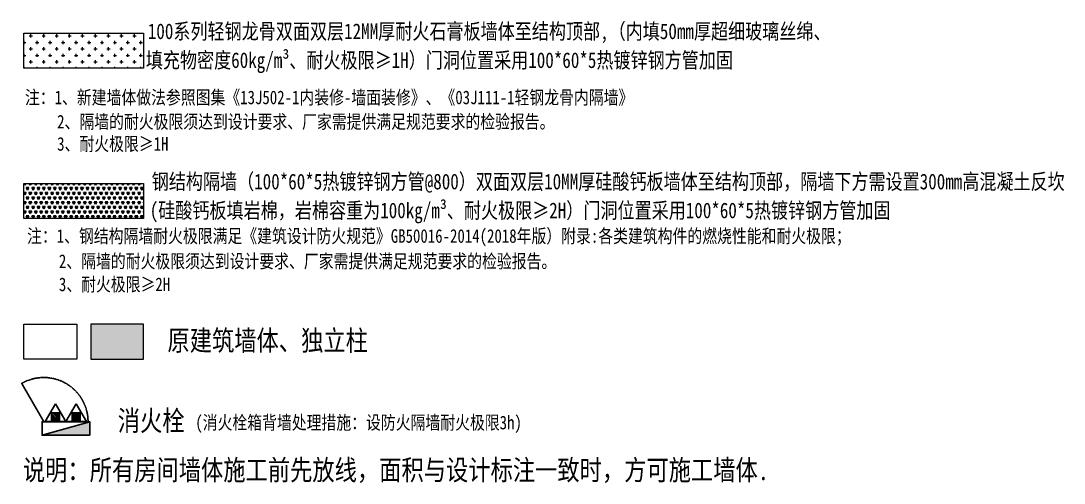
# Model space of a CAD drawing. Header units: millimetres. Extents: x 33621 to 401573, y -91663 to 133135.
# Drawn here: x 116807 to 144219, y 8508 to 20667 of the extents above; entities that cross this region are included whole.
import ezdxf

# ---------------------------------------------------------------- set-up
doc = ezdxf.new("R2010")
doc.units = ezdxf.units.MM
doc.header["$LTSCALE"] = 10
doc.linetypes.add('-w5', pattern=[5.8, 5, -0.8])
doc.linetypes.add('CONTINOUS', pattern=[0])
for name, color, linetype in [('HATCH【填充】', 253, 'Continuous'), ('P-消火栓', 253, 'Continuous'), ('S-灭火器', 253, 'Continuous'), ('消火栓', 253, 'Continuous')]:
    doc.layers.add(name, color=color, linetype=linetype)
for name, color, linetype, lineweight in [('HAT【填充】', 253, 'Continuous', 0), ('PUB_HATCH', 253, 'Continuous', 0), ('TXT【平面空间文字】', 253, 'Continuous', 0), ('WALL', 253, 'Continuous', 0)]:
    doc.layers.add(name, color=color, linetype=linetype, lineweight=lineweight)
doc.styles.add('文字', font='')
doc.styles.get('文字').set_extended_font_data('SimSun')
pattern_1 = [(225, (32146156.958, 37058876.88), (19.887378221, -19.887378221), [])]

# ---------------------------------------------------------------- blocks, each defined once
blk = doc.blocks.new('mhq')
at = {"layer": 'S-灭火器'}
h = blk.add_hatch(dxfattribs=at)
h.set_pattern_fill('ANSI31', color=256, scale=225, angle=180, style=0)
h.set_pattern_definition(pattern_1)
h.paths.add_polyline_path([(1175859, -255479), (1176054, -255479), (1176054, -255284), (1175859, -255284)])
h = blk.add_hatch(dxfattribs=at)
h.set_pattern_fill('ANSI31', color=256, scale=225, angle=180, style=0)
h.set_pattern_definition(pattern_1)
h.paths.add_polyline_path([(1176560, -255479), (1176365, -255479), (1176365, -255284), (1176560, -255284)])
for p, q in [((1175703, -255263), (1175956, -255701)), ((1176210, -255263), (1175703, -255263)), ((1175859, -255479), (1175859, -255284)), ((1176054, -255284), (1175859, -255284)), ((1176210, -255263), (1175956, -255701)), ((1176054, -255479), (1176054, -255284)), ((1176210, -255263), (1176463, -255701)), ((1176210, -255263), (1176716, -255263)), ((1176365, -255284), (1176560, -255284)), ((1176365, -255479), (1176365, -255284)), ((1176716, -255263), (1176463, -255701)), ((1176560, -255479), (1176560, -255284)), ((1176054, -255479), (1175859, -255479)), ((1176365, -255479), (1176560, -255479))]:
    blk.add_line(p, q, dxfattribs=at)
blk = doc.blocks.new('*U341')
at = {"layer": '消火栓', "color": 0, "linetype": 'CONTINOUS', "ltscale": 10}
blk.add_line((350, -80), (-350, 120), dxfattribs=at)
at = {"layer": '消火栓', "color": 7, "linetype": 'CONTINOUS', "ltscale": 10, "const_width": 25}
blk.add_lwpolyline([(325, 120), (650, 683)], dxfattribs=at)
at = {"layer": '消火栓', "color": 0, "linetype": 'CONTINOUS', "ltscale": 10}
blk.add_lwpolyline([(-350, -80), (350, -80), (350, 120), (-350, 120)], close=True, dxfattribs=at)
at = {"layer": '消火栓', "color": 8, "linetype": '-w5', "ltscale": 0.5}
blk.add_arc((325, 120), 650, 60, 180, dxfattribs=at)
at = {"layer": '消火栓', "color": 0, "linetype": 'CONTINOUS', "ltscale": 10}
blk.add_solid([(350, -80), (-350, 120), (-350, -80)], dxfattribs=at)
at = {"layer": '消火栓', "xscale": 0.6000000000000039, "yscale": 0.6000000000000039, "zscale": 0.6000000000000039, "rotation": 179.9972730469734}
blk.add_blockref('mhq', (705718, -153071), dxfattribs=at)

msp = doc.modelspace()

# ---------------------------------------------------------------- hatches: boundary and pattern name
at = {"layer": 'HATCH【填充】'}
h = msp.add_hatch(dxfattribs=at)
h.set_pattern_fill('TRIANG', color=4, scale=15)
h.set_pattern_definition([(60, (-6742873.56, -224814.88), (-71.4374999, 123.7333795), [71.4375, -71.4375]), (120, (-6742873.56, -224814.88), (-142.8749999, 8e-08), [71.4375, -71.4375]), (0, (-6742909.28, -224753.01), (71.4375, 123.7333794), [71.4375, -71.4375])])
h.paths.add_polyline_path([(116887.8, 15472), (116887.8, 16388.7), (120029.8, 16388.7), (120029.8, 15472)])
at = {"layer": 'HAT【填充】', "ltscale": 20}
h = msp.add_hatch(dxfattribs=at)
h.set_pattern_fill('CROSS', color=3, scale=26.812815)
h.set_pattern_definition([(0, (550849.92, -1242388.35), (170.261377, 170.261377), [85.13069, -255.392065]), (90, (550892.48, -1242430.91), (-170.261377, 170.261377), [85.13069, -255.392065])])
h.paths.add_polyline_path([(116887.8, 19423.5), (116887.8, 20340.2), (120029.8, 20340.2), (120029.8, 19423.5)])

# ---------------------------------------------------------------- linework, layer by layer
at = {"layer": 'PUB_HATCH', "ltscale": 1000}
msp.add_solid([(118644.4, 11768.7), (118644.4, 12685.4), (120029.8, 11768.7), (120029.8, 12685.4)], dxfattribs=at)
at = {"layer": 'WALL', "color": 210}
for points in [[(116887.8, 19423.5), (116887.8, 20340.2), (120029.8, 20340.2), (120029.8, 19423.5), (116887.8, 19423.5)], [(116887.8, 15472), (116887.8, 16388.7), (120029.8, 16388.7), (120029.8, 15472), (116887.8, 15472)], [(116887.8, 11768.7), (116887.8, 12685.4), (118273.2, 12685.4), (118273.2, 11768.7), (116887.8, 11768.7)], [(120029.8, 11768.7), (120029.8, 12685.4), (118644.4, 12685.4), (118644.4, 11768.7), (120029.8, 11768.7)]]:
    msp.add_lwpolyline(points, close=True, dxfattribs=at)

# ---------------------------------------------------------------- block references
at = {"layer": 'P-消火栓', "xscale": -1.787521014466314, "yscale": 1.787521014466312, "zscale": 1.787521014466312, "rotation": 359.9945460943315}
msp.add_blockref('*U341', (117991.2, 9910.3), dxfattribs=at)

# ---------------------------------------------------------------- texts
at = {"layer": 'TXT【平面空间文字】', "style": '文字', "width": 0.8}
for s, height, p in [('100系列轻钢龙骨双面双层12MM厚耐火石膏板墙体至结构顶部,（内填50mm厚超细玻璃丝绵、', 411.13, (120142.3, 20186.6, 0.1)), ('填充物密度60kg/m³、耐火极限≥1H）门洞位置采用100*60*5热镀锌钢方管加固', 411.13, (120090.4, 19427.2, 0.1)), ('钢结构隔墙（100*60*5热镀锌钢方管@800）双面双层10MM厚硅酸钙板墙体至结构顶部，隔墙下方需设置300mm高混凝土反坎', 411.13, (120244.9, 16235.1, 0.1)), ('(硅酸钙板填岩棉，岩棉容重为100kg/m³、耐火极限≥2H）门洞位置采用100*60*5热镀锌钢方管加固', 411.13, (120192.9, 15475.7, 0.1)), ('原建筑墙体、独立柱 ', 536.26, (120659.1, 11992.8)), ('消火栓', 536.26, (119352.4, 9883.9))]:
    msp.add_text(s, height=height, dxfattribs=at).set_placement(p)
at = {"layer": 'TXT【平面空间文字】', "color": 1, "style": '文字', "width": 0.8}
for s, height, p in [('注：1、新建墙体做法参照图集《13J502-1内装修-墙面装修》、《03J111-1轻钢龙骨内隔墙》', 357.504, (116913.4, 18474.7, 0.1)), ('2、隔墙的耐火极限须达到设计要求、厂家需提供满足规范要求的检验报告。', 357.504, (117759.8, 17836.3, 0.1)), ('注：1、钢结构隔墙耐火极限满足《建筑设计防火规范》GB50016-2014(2018年版）附录:各类建筑构件的燃烧性能和耐火极限； ', 357.504, (116968.9, 14829.9, 0.1)), ('2、隔墙的耐火极限须达到设计要求、厂家需提供满足规范要求的检验报告。', 357.504, (117806.4, 14166.4, 0.1)), ('说明：所有房间墙体施工前先放线，面积与设计标注一致时，方可施工墙体.', 536.256, (116859.4, 8586.4))]:
    msp.add_text(s, height=height, dxfattribs=at).set_placement(p)
at = {"layer": 'TXT【平面空间文字】', "color": 3, "style": '文字', "width": 0.8}
for s, height, p in [('3、耐火极限≥1H', 357.5, (117759.8, 17252.4, 0.1)), ('3、耐火极限≥2H', 357.5, (117806.4, 13558.1, 0.1)), ('(消火栓箱背墙处理措施：设防火隔墙耐火极限3h)', 357.504, (121390.2, 9923.5))]:
    msp.add_text(s, height=height, dxfattribs=at).set_placement(p)

doc.saveas('drawing.dxf')
